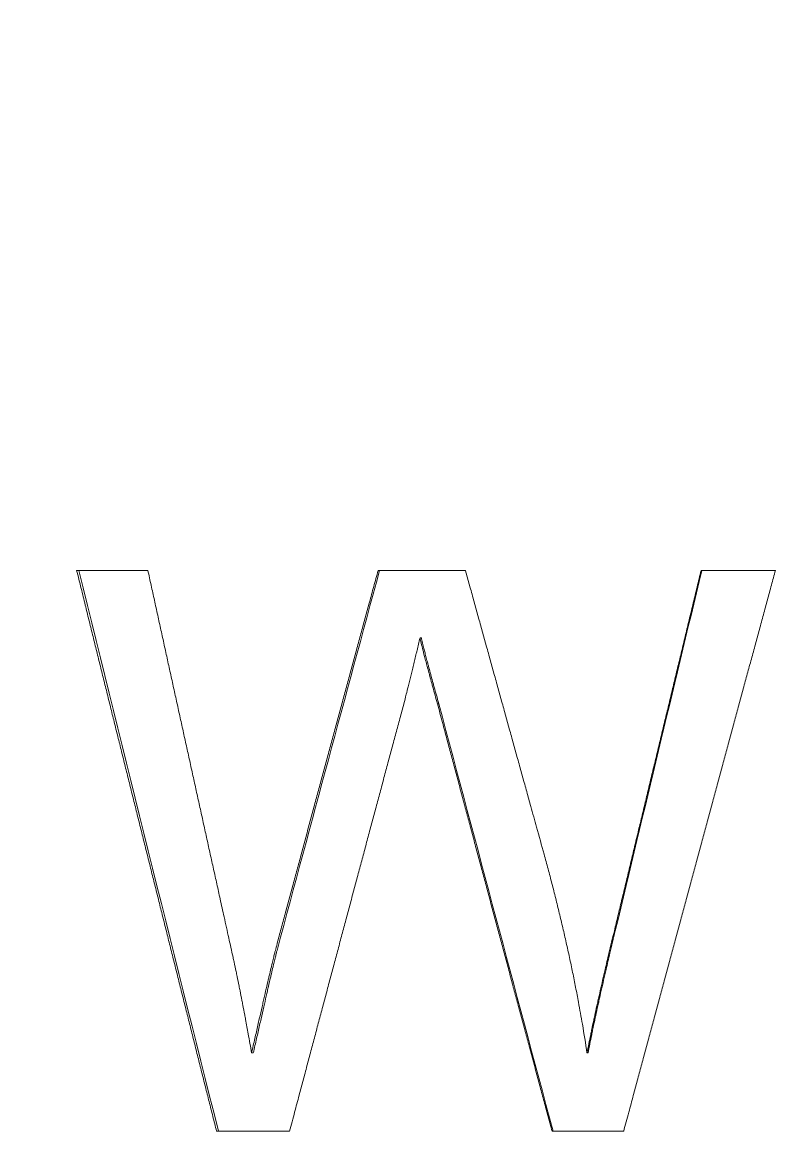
# Model space of a CAD drawing. Header units: inches. Extents: x 167594 to 181104, y -107705 to -91681.
# Drawn here: x 169192.81 to 169225.72, y -105114.54 to -105065.59 of the extents above; entities that cross this region are included whole.
import ezdxf

# ---------------------------------------------------------------- set-up
doc = ezdxf.new("R2010")
doc.units = ezdxf.units.IN
doc.header["$MEASUREMENT"] = 0
doc.layers.add('wsd-Pl.CHW.Equipment', color=156, linetype='Continuous', lineweight=18)

# ---------------------------------------------------------------- blocks, each defined once
blk = doc.blocks.new('*U133')
at = {"color": 0, "linetype": 'ByBlock', "lineweight": -2}
blk.add_wipeout([(-42.862, 0), (42.862, 0), (42.862, -4.191), (47.031, -5.769), (52.268, -7.994), (57.551, -10.527), (63.072, -13.508), (68.494, -16.793), (72.788, -19.668), (78.172, -23.649), (81.951, -26.719), (85.915, -30.21), (89.714, -33.848), (93.029, -37.284), (96.454, -41.122), (99.293, -44.557), (103.011, -49.458), (106.182, -54.34), (107.571, -56.863), (109.082, -59.992), (110.278, -62.861), (111.408, -66.047), (112.487, -69.804), (113.444, -74.334), (113.918, -77.668), (114.185, -80.714), (114.277, -82.74), (114.3, -84.414), (114.3, -1112.688), (115.888, -1112.688), (115.888, -1218.311), (-115.888, -1218.311), (-115.888, -1112.688), (-114.3, -1112.688), (-114.3, -84.414), (-114.207, -81.076), (-114.038, -78.82), (-113.64, -75.558), (-113.253, -73.274), (-112.805, -71.129), (-112.279, -69.004), (-111.692, -66.95), (-110.898, -64.537), (-109.743, -61.525), (-109.018, -59.848), (-107.931, -57.567), (-106.868, -55.551), (-106.051, -54.116), (-104.677, -51.892), (-103.011, -49.458), (-101.337, -47.19), (-100.179, -45.681), (-98.376, -43.42), (-96.527, -41.208), (-94.865, -39.302), (-93.194, -37.461), (-91.592, -35.762), (-89.444, -33.58), (-87.765, -31.944), (-85.894, -30.191), (-83.405, -27.966), (-81.516, -26.353), (-78.526, -23.926), (-75.807, -21.846), (-73.092, -19.881), (-70.422, -18.053), (-67.418, -16.111), (-64.147, -14.13), (-62.25, -13.042), (-59.487, -11.533), (-56.862, -10.18), (-54.366, -8.964), (-50.189, -7.077), (-47.385, -5.91), (-45.658, -5.23), (-43.862, -4.554), (-43.26, -4.334), (-42.862, -4.191)], dxfattribs=at)
at = {"color": 8, "linetype": 'ByBlock', "lineweight": 5}
for p, q in [((-38.756, -148.431), (-41.852, -148.431)), ((-24.952, -148.431), (-28.746, -148.431)), ((-11.475, -148.431), (-14.706, -148.431)), ((-26.865, -151.368), (-26.925, -151.368)), ((-26.108, -154.23), (-26.166, -154.23)), ((-34.172, -169.414), (-34.248, -169.414)), ((-19.623, -169.414), (-19.667, -169.414)), ((-35.769, -172.815), (-32.595, -172.815)), ((-21.184, -172.815), (-18.072, -172.815))]:
    blk.add_line(p, q, dxfattribs=at)
for points, knots in [([(-35.769, -172.815), (-35.823, -172.6), (-35.877, -172.386), (-35.932, -172.171), (-35.986, -171.956), (-36.04, -171.741), (-36.094, -171.526), (-36.121, -171.419), (-36.148, -171.312), (-36.175, -171.204), (-36.229, -170.989), (-36.283, -170.775), (-36.337, -170.56), (-36.364, -170.453), (-36.391, -170.345), (-36.418, -170.238), (-36.472, -170.023), (-36.526, -169.808), (-36.58, -169.593), (-36.607, -169.486), (-36.634, -169.379), (-36.661, -169.271), (-36.715, -169.056), (-36.769, -168.842), (-36.823, -168.627), (-36.85, -168.519), (-36.877, -168.412), (-36.904, -168.305), (-36.958, -168.09), (-37.011, -167.875), (-37.065, -167.66), (-37.092, -167.553), (-37.119, -167.445), (-37.146, -167.338), (-37.2, -167.123), (-37.254, -166.908), (-37.308, -166.694), (-37.335, -166.586), (-37.362, -166.479), (-37.389, -166.371), (-37.442, -166.157), (-37.496, -165.942), (-37.55, -165.727), (-37.577, -165.62), (-37.604, -165.512), (-37.631, -165.405), (-37.685, -165.19), (-37.738, -164.975), (-37.792, -164.76), (-37.819, -164.653), (-37.846, -164.546), (-37.873, -164.438), (-37.926, -164.223), (-37.98, -164.009), (-38.034, -163.794), (-38.061, -163.686), (-38.088, -163.579), (-38.115, -163.472), (-38.168, -163.257), (-38.222, -163.042), (-38.276, -162.827), (-38.302, -162.72), (-38.329, -162.612), (-38.356, -162.505), (-38.41, -162.29), (-38.463, -162.076), (-38.517, -161.861), (-38.544, -161.753), (-38.571, -161.646), (-38.598, -161.539), (-38.651, -161.324), (-38.705, -161.109), (-38.758, -160.894), (-38.785, -160.787), (-38.812, -160.679), (-38.839, -160.572), (-38.892, -160.357), (-38.946, -160.142), (-38.999, -159.928), (-39.026, -159.82), (-39.053, -159.713), (-39.08, -159.605), (-39.133, -159.391), (-39.187, -159.176), (-39.24, -158.961), (-39.267, -158.854), (-39.294, -158.746), (-39.321, -158.639), (-39.374, -158.424), (-39.428, -158.209), (-39.481, -157.994), (-39.508, -157.887), (-39.535, -157.78), (-39.561, -157.672), (-39.615, -157.457), (-39.668, -157.243), (-39.722, -157.028), (-39.748, -156.92), (-39.775, -156.813), (-39.802, -156.706), (-39.855, -156.491), (-39.908, -156.276), (-39.962, -156.061), (-39.989, -155.954), (-40.015, -155.846), (-40.042, -155.739), (-40.095, -155.524), (-40.149, -155.309), (-40.202, -155.095), (-40.229, -154.987), (-40.255, -154.88), (-40.282, -154.772), (-40.335, -154.558), (-40.389, -154.343), (-40.442, -154.128), (-40.468, -154.021), (-40.495, -153.913), (-40.522, -153.806), (-40.575, -153.591), (-40.628, -153.376), (-40.682, -153.162), (-40.708, -153.054), (-40.735, -152.947), (-40.761, -152.839), (-40.815, -152.625), (-40.868, -152.41), (-40.921, -152.195), (-40.948, -152.088), (-40.974, -151.98), (-41.001, -151.873), (-41.054, -151.658), (-41.107, -151.443), (-41.16, -151.228), (-41.187, -151.121), (-41.213, -151.014), (-41.24, -150.906), (-41.293, -150.691), (-41.346, -150.477), (-41.399, -150.262), (-41.426, -150.154), (-41.452, -150.047), (-41.479, -149.94), (-41.538, -149.7), (-41.597, -149.461), (-41.656, -149.222), (-41.721, -148.958), (-41.787, -148.695), (-41.852, -148.431)], [0, 0, 0, 0, 0.066667, 0.066667, 0.066667, 0.133333, 0.133333, 0.133333, 0.166667, 0.166667, 0.166667, 0.233333, 0.233333, 0.233333, 0.266667, 0.266667, 0.266667, 0.333333, 0.333333, 0.333333, 0.366667, 0.366667, 0.366667, 0.433333, 0.433333, 0.433333, 0.466667, 0.466667, 0.466667, 0.533333, 0.533333, 0.533333, 0.566667, 0.566667, 0.566667, 0.633333, 0.633333, 0.633333, 0.666667, 0.666667, 0.666667, 0.733333, 0.733333, 0.733333, 0.766667, 0.766667, 0.766667, 0.833333, 0.833333, 0.833333, 0.866667, 0.866667, 0.866667, 0.933333, 0.933333, 0.933333, 0.966667, 0.966667, 0.966667, 1.033333, 1.033333, 1.033333, 1.066667, 1.066667, 1.066667, 1.133333, 1.133333, 1.133333, 1.166667, 1.166667, 1.166667, 1.233333, 1.233333, 1.233333, 1.266667, 1.266667, 1.266667, 1.333333, 1.333333, 1.333333, 1.366667, 1.366667, 1.366667, 1.433333, 1.433333, 1.433333, 1.466667, 1.466667, 1.466667, 1.533333, 1.533333, 1.533333, 1.566667, 1.566667, 1.566667, 1.633333, 1.633333, 1.633333, 1.666667, 1.666667, 1.666667, 1.733333, 1.733333, 1.733333, 1.766667, 1.766667, 1.766667, 1.833333, 1.833333, 1.833333, 1.866667, 1.866667, 1.866667, 1.933333, 1.933333, 1.933333, 1.966667, 1.966667, 1.966667, 2.033333, 2.033333, 2.033333, 2.066667, 2.066667, 2.066667, 2.133333, 2.133333, 2.133333, 2.166667, 2.166667, 2.166667, 2.233333, 2.233333, 2.233333, 2.266667, 2.266667, 2.266667, 2.333333, 2.333333, 2.333333, 2.366667, 2.366667, 2.366667, 2.440906, 2.440906, 2.440906, 2.522718, 2.522718, 2.522718, 2.522718]), ([(-38.756, -148.431), (-38.709, -148.648), (-38.661, -148.864), (-38.614, -149.081), (-38.567, -149.297), (-38.519, -149.513), (-38.472, -149.73), (-38.448, -149.838), (-38.424, -149.946), (-38.401, -150.055), (-38.353, -150.271), (-38.306, -150.487), (-38.258, -150.704), (-38.235, -150.812), (-38.211, -150.92), (-38.187, -151.029), (-38.14, -151.245), (-38.092, -151.461), (-38.045, -151.678), (-38.021, -151.786), (-37.997, -151.894), (-37.974, -152.003), (-37.926, -152.219), (-37.879, -152.435), (-37.831, -152.652), (-37.807, -152.76), (-37.784, -152.868), (-37.76, -152.977), (-37.712, -153.193), (-37.665, -153.41), (-37.617, -153.626), (-37.594, -153.734), (-37.57, -153.842), (-37.546, -153.951), (-37.499, -154.167), (-37.451, -154.384), (-37.403, -154.6), (-37.38, -154.708), (-37.356, -154.816), (-37.332, -154.925), (-37.284, -155.141), (-37.237, -155.358), (-37.189, -155.574), (-37.166, -155.682), (-37.142, -155.79), (-37.118, -155.899), (-37.07, -156.115), (-37.023, -156.332), (-36.975, -156.548), (-36.951, -156.656), (-36.927, -156.764), (-36.904, -156.873), (-36.856, -157.089), (-36.808, -157.306), (-36.761, -157.522), (-36.737, -157.63), (-36.713, -157.738), (-36.689, -157.847), (-36.641, -158.063), (-36.594, -158.28), (-36.546, -158.496), (-36.522, -158.604), (-36.498, -158.712), (-36.475, -158.821), (-36.427, -159.037), (-36.379, -159.254), (-36.331, -159.47), (-36.308, -159.578), (-36.284, -159.686), (-36.26, -159.795), (-36.212, -160.011), (-36.164, -160.228), (-36.117, -160.444), (-36.093, -160.552), (-36.069, -160.66), (-36.045, -160.769), (-35.997, -160.985), (-35.949, -161.202), (-35.902, -161.418), (-35.878, -161.526), (-35.854, -161.634), (-35.83, -161.743), (-35.782, -161.959), (-35.734, -162.176), (-35.686, -162.392), (-35.663, -162.5), (-35.639, -162.608), (-35.615, -162.717), (-35.557, -162.978), (-35.499, -163.238), (-35.442, -163.499), (-35.374, -163.804), (-35.307, -164.109), (-35.239, -164.415)], [0, 0, 0, 0, 0.066667, 0.066667, 0.066667, 0.133333, 0.133333, 0.133333, 0.166667, 0.166667, 0.166667, 0.233333, 0.233333, 0.233333, 0.266667, 0.266667, 0.266667, 0.333333, 0.333333, 0.333333, 0.366667, 0.366667, 0.366667, 0.433333, 0.433333, 0.433333, 0.466667, 0.466667, 0.466667, 0.533333, 0.533333, 0.533333, 0.566667, 0.566667, 0.566667, 0.633333, 0.633333, 0.633333, 0.666667, 0.666667, 0.666667, 0.733333, 0.733333, 0.733333, 0.766667, 0.766667, 0.766667, 0.833333, 0.833333, 0.833333, 0.866667, 0.866667, 0.866667, 0.933333, 0.933333, 0.933333, 0.966667, 0.966667, 0.966667, 1.033333, 1.033333, 1.033333, 1.066667, 1.066667, 1.066667, 1.133333, 1.133333, 1.133333, 1.166667, 1.166667, 1.166667, 1.233333, 1.233333, 1.233333, 1.266667, 1.266667, 1.266667, 1.333333, 1.333333, 1.333333, 1.366667, 1.366667, 1.366667, 1.433333, 1.433333, 1.433333, 1.466667, 1.466667, 1.466667, 1.546998, 1.546998, 1.546998, 1.640994, 1.640994, 1.640994, 1.640994]), ([(-33.2, -164.898), (-33.143, -164.684), (-33.085, -164.47), (-33.027, -164.256), (-32.97, -164.042), (-32.912, -163.828), (-32.855, -163.614), (-32.826, -163.507), (-32.797, -163.4), (-32.768, -163.293), (-32.711, -163.079), (-32.653, -162.866), (-32.595, -162.652), (-32.567, -162.545), (-32.538, -162.438), (-32.509, -162.331), (-32.451, -162.117), (-32.394, -161.903), (-32.336, -161.689), (-32.307, -161.582), (-32.278, -161.475), (-32.25, -161.368), (-32.192, -161.154), (-32.134, -160.94), (-32.076, -160.726), (-32.048, -160.619), (-32.019, -160.512), (-31.99, -160.405), (-31.932, -160.191), (-31.874, -159.977), (-31.817, -159.763), (-31.788, -159.656), (-31.759, -159.55), (-31.73, -159.443), (-31.672, -159.229), (-31.615, -159.015), (-31.557, -158.801), (-31.528, -158.694), (-31.499, -158.587), (-31.47, -158.48), (-31.412, -158.266), (-31.354, -158.052), (-31.297, -157.838), (-31.268, -157.731), (-31.239, -157.624), (-31.21, -157.517), (-31.152, -157.303), (-31.094, -157.089), (-31.036, -156.875), (-31.007, -156.768), (-30.978, -156.661), (-30.949, -156.554), (-30.892, -156.341), (-30.834, -156.127), (-30.776, -155.913), (-30.747, -155.806), (-30.718, -155.699), (-30.689, -155.592), (-30.631, -155.378), (-30.573, -155.164), (-30.515, -154.95), (-30.486, -154.843), (-30.457, -154.736), (-30.428, -154.629), (-30.37, -154.415), (-30.312, -154.201), (-30.254, -153.987), (-30.225, -153.88), (-30.196, -153.773), (-30.167, -153.666), (-30.109, -153.452), (-30.051, -153.238), (-29.993, -153.025), (-29.964, -152.918), (-29.935, -152.811), (-29.906, -152.704), (-29.848, -152.49), (-29.79, -152.276), (-29.732, -152.062), (-29.703, -151.955), (-29.674, -151.848), (-29.645, -151.741), (-29.587, -151.527), (-29.529, -151.313), (-29.471, -151.099), (-29.442, -150.992), (-29.413, -150.885), (-29.384, -150.778), (-29.326, -150.564), (-29.267, -150.35), (-29.209, -150.136), (-29.18, -150.029), (-29.151, -149.922), (-29.122, -149.816), (-29.061, -149.59), (-29, -149.365), (-28.939, -149.14), (-28.874, -148.904), (-28.81, -148.668), (-28.746, -148.431)], [0, 0, 0, 0, 0.066667, 0.066667, 0.066667, 0.133333, 0.133333, 0.133333, 0.166667, 0.166667, 0.166667, 0.233333, 0.233333, 0.233333, 0.266667, 0.266667, 0.266667, 0.333333, 0.333333, 0.333333, 0.366667, 0.366667, 0.366667, 0.433333, 0.433333, 0.433333, 0.466667, 0.466667, 0.466667, 0.533333, 0.533333, 0.533333, 0.566667, 0.566667, 0.566667, 0.633333, 0.633333, 0.633333, 0.666667, 0.666667, 0.666667, 0.733333, 0.733333, 0.733333, 0.766667, 0.766667, 0.766667, 0.833333, 0.833333, 0.833333, 0.866667, 0.866667, 0.866667, 0.933333, 0.933333, 0.933333, 0.966667, 0.966667, 0.966667, 1.033333, 1.033333, 1.033333, 1.066667, 1.066667, 1.066667, 1.133333, 1.133333, 1.133333, 1.166667, 1.166667, 1.166667, 1.233333, 1.233333, 1.233333, 1.266667, 1.266667, 1.266667, 1.333333, 1.333333, 1.333333, 1.366667, 1.366667, 1.366667, 1.433333, 1.433333, 1.433333, 1.466667, 1.466667, 1.466667, 1.533333, 1.533333, 1.533333, 1.566667, 1.566667, 1.566667, 1.636819, 1.636819, 1.636819, 1.710457, 1.710457, 1.710457, 1.710457]), ([(-24.952, -148.431), (-24.893, -148.645), (-24.834, -148.859), (-24.775, -149.073), (-24.716, -149.287), (-24.657, -149.5), (-24.598, -149.714), (-24.568, -149.821), (-24.539, -149.928), (-24.509, -150.035), (-24.45, -150.249), (-24.391, -150.463), (-24.332, -150.676), (-24.302, -150.783), (-24.272, -150.89), (-24.243, -150.997), (-24.184, -151.211), (-24.125, -151.425), (-24.065, -151.639), (-24.036, -151.745), (-24.006, -151.852), (-23.977, -151.959), (-23.917, -152.173), (-23.858, -152.387), (-23.799, -152.601), (-23.769, -152.708), (-23.74, -152.814), (-23.71, -152.921), (-23.651, -153.135), (-23.592, -153.349), (-23.532, -153.563), (-23.503, -153.67), (-23.473, -153.777), (-23.444, -153.884), (-23.384, -154.097), (-23.325, -154.311), (-23.266, -154.525), (-23.236, -154.632), (-23.207, -154.739), (-23.177, -154.846), (-23.118, -155.06), (-23.058, -155.273), (-22.999, -155.487), (-22.969, -155.594), (-22.94, -155.701), (-22.91, -155.808), (-22.851, -156.022), (-22.791, -156.236), (-22.732, -156.449), (-22.702, -156.556), (-22.673, -156.663), (-22.643, -156.77), (-22.584, -156.984), (-22.524, -157.198), (-22.465, -157.412), (-22.435, -157.518), (-22.406, -157.625), (-22.376, -157.732), (-22.317, -157.946), (-22.257, -158.16), (-22.198, -158.374), (-22.168, -158.481), (-22.138, -158.588), (-22.109, -158.694), (-22.025, -158.997), (-21.941, -159.299), (-21.857, -159.601), (-21.748, -159.991), (-21.64, -160.382), (-21.531, -160.772)], [0, 0, 0, 0, 0.066667, 0.066667, 0.066667, 0.133333, 0.133333, 0.133333, 0.166667, 0.166667, 0.166667, 0.233333, 0.233333, 0.233333, 0.266667, 0.266667, 0.266667, 0.333333, 0.333333, 0.333333, 0.366667, 0.366667, 0.366667, 0.433333, 0.433333, 0.433333, 0.466667, 0.466667, 0.466667, 0.533333, 0.533333, 0.533333, 0.566667, 0.566667, 0.566667, 0.633333, 0.633333, 0.633333, 0.666667, 0.666667, 0.666667, 0.733333, 0.733333, 0.733333, 0.766667, 0.766667, 0.766667, 0.833333, 0.833333, 0.833333, 0.866667, 0.866667, 0.866667, 0.933333, 0.933333, 0.933333, 0.966667, 0.966667, 0.966667, 1.033333, 1.033333, 1.033333, 1.066667, 1.066667, 1.066667, 1.16086, 1.16086, 1.16086, 1.282579, 1.282579, 1.282579, 1.282579]), ([(-18.476, -164.099), (-18.424, -163.883), (-18.372, -163.667), (-18.32, -163.451), (-18.268, -163.235), (-18.217, -163.019), (-18.165, -162.803), (-18.139, -162.695), (-18.113, -162.587), (-18.087, -162.479), (-18.035, -162.263), (-17.983, -162.047), (-17.931, -161.831), (-17.905, -161.723), (-17.879, -161.616), (-17.854, -161.508), (-17.802, -161.292), (-17.75, -161.076), (-17.698, -160.86), (-17.672, -160.752), (-17.646, -160.644), (-17.62, -160.536), (-17.568, -160.32), (-17.516, -160.104), (-17.464, -159.888), (-17.439, -159.78), (-17.413, -159.672), (-17.387, -159.564), (-17.335, -159.348), (-17.283, -159.132), (-17.231, -158.916), (-17.205, -158.808), (-17.179, -158.7), (-17.153, -158.593), (-17.101, -158.377), (-17.049, -158.161), (-16.997, -157.945), (-16.971, -157.837), (-16.945, -157.729), (-16.919, -157.621), (-16.867, -157.405), (-16.816, -157.189), (-16.764, -156.973), (-16.738, -156.865), (-16.712, -156.757), (-16.686, -156.649), (-16.634, -156.433), (-16.582, -156.217), (-16.53, -156.001), (-16.504, -155.893), (-16.478, -155.785), (-16.452, -155.677), (-16.4, -155.462), (-16.348, -155.246), (-16.296, -155.03), (-16.27, -154.922), (-16.244, -154.814), (-16.218, -154.706), (-16.166, -154.49), (-16.114, -154.274), (-16.062, -154.058), (-16.036, -153.95), (-16.01, -153.842), (-15.984, -153.734), (-15.932, -153.518), (-15.88, -153.302), (-15.828, -153.086), (-15.802, -152.978), (-15.776, -152.87), (-15.75, -152.762), (-15.698, -152.546), (-15.646, -152.331), (-15.594, -152.115), (-15.568, -152.007), (-15.542, -151.899), (-15.516, -151.791), (-15.464, -151.575), (-15.412, -151.359), (-15.36, -151.143), (-15.334, -151.035), (-15.308, -150.927), (-15.282, -150.819), (-15.23, -150.603), (-15.178, -150.387), (-15.126, -150.171), (-15.1, -150.063), (-15.074, -149.955), (-15.048, -149.847), (-14.992, -149.618), (-14.937, -149.389), (-14.882, -149.159), (-14.823, -148.917), (-14.765, -148.674), (-14.706, -148.431)], [0, 0, 0, 0, 0.066667, 0.066667, 0.066667, 0.133333, 0.133333, 0.133333, 0.166667, 0.166667, 0.166667, 0.233333, 0.233333, 0.233333, 0.266667, 0.266667, 0.266667, 0.333333, 0.333333, 0.333333, 0.366667, 0.366667, 0.366667, 0.433333, 0.433333, 0.433333, 0.466667, 0.466667, 0.466667, 0.533333, 0.533333, 0.533333, 0.566667, 0.566667, 0.566667, 0.633333, 0.633333, 0.633333, 0.666667, 0.666667, 0.666667, 0.733333, 0.733333, 0.733333, 0.766667, 0.766667, 0.766667, 0.833333, 0.833333, 0.833333, 0.866667, 0.866667, 0.866667, 0.933333, 0.933333, 0.933333, 0.966667, 0.966667, 0.966667, 1.033333, 1.033333, 1.033333, 1.066667, 1.066667, 1.066667, 1.133333, 1.133333, 1.133333, 1.166667, 1.166667, 1.166667, 1.233333, 1.233333, 1.233333, 1.266667, 1.266667, 1.266667, 1.333333, 1.333333, 1.333333, 1.366667, 1.366667, 1.366667, 1.433333, 1.433333, 1.433333, 1.466667, 1.466667, 1.466667, 1.537469, 1.537469, 1.537469, 1.612407, 1.612407, 1.612407, 1.612407]), ([(-11.475, -148.431), (-11.533, -148.646), (-11.592, -148.86), (-11.65, -149.074), (-11.708, -149.289), (-11.766, -149.503), (-11.824, -149.718), (-11.854, -149.825), (-11.883, -149.932), (-11.912, -150.039), (-11.97, -150.254), (-12.028, -150.468), (-12.086, -150.682), (-12.115, -150.789), (-12.144, -150.897), (-12.173, -151.004), (-12.232, -151.218), (-12.29, -151.433), (-12.348, -151.647), (-12.377, -151.754), (-12.406, -151.861), (-12.435, -151.969), (-12.493, -152.183), (-12.551, -152.397), (-12.61, -152.612), (-12.639, -152.719), (-12.668, -152.826), (-12.697, -152.933), (-12.755, -153.148), (-12.813, -153.362), (-12.871, -153.576), (-12.9, -153.684), (-12.929, -153.791), (-12.958, -153.898), (-13.017, -154.112), (-13.075, -154.327), (-13.133, -154.541), (-13.162, -154.648), (-13.191, -154.756), (-13.22, -154.863), (-13.278, -155.077), (-13.336, -155.292), (-13.394, -155.506), (-13.423, -155.613), (-13.452, -155.72), (-13.481, -155.828), (-13.539, -156.042), (-13.598, -156.256), (-13.656, -156.471), (-13.685, -156.578), (-13.714, -156.685), (-13.743, -156.792), (-13.801, -157.007), (-13.859, -157.221), (-13.917, -157.435), (-13.946, -157.543), (-13.975, -157.65), (-14.004, -157.757), (-14.062, -157.971), (-14.12, -158.186), (-14.178, -158.4), (-14.207, -158.507), (-14.236, -158.615), (-14.265, -158.722), (-14.323, -158.936), (-14.381, -159.15), (-14.439, -159.365), (-14.468, -159.472), (-14.497, -159.579), (-14.526, -159.686), (-14.584, -159.901), (-14.642, -160.115), (-14.7, -160.33), (-14.729, -160.437), (-14.758, -160.544), (-14.787, -160.651), (-14.845, -160.866), (-14.903, -161.08), (-14.961, -161.294), (-14.99, -161.401), (-15.019, -161.509), (-15.048, -161.616), (-15.106, -161.83), (-15.164, -162.045), (-15.222, -162.259), (-15.251, -162.366), (-15.28, -162.473), (-15.309, -162.581), (-15.367, -162.795), (-15.425, -163.009), (-15.483, -163.224), (-15.512, -163.331), (-15.541, -163.438), (-15.57, -163.545), (-15.628, -163.76), (-15.686, -163.974), (-15.744, -164.188), (-15.773, -164.296), (-15.802, -164.403), (-15.831, -164.51), (-15.889, -164.724), (-15.947, -164.939), (-16.005, -165.153), (-16.034, -165.26), (-16.063, -165.368), (-16.092, -165.475), (-16.15, -165.689), (-16.207, -165.904), (-16.265, -166.118), (-16.294, -166.225), (-16.323, -166.332), (-16.352, -166.44), (-16.41, -166.654), (-16.468, -166.868), (-16.526, -167.083), (-16.555, -167.19), (-16.584, -167.297), (-16.613, -167.404), (-16.671, -167.619), (-16.728, -167.833), (-16.786, -168.047), (-16.815, -168.155), (-16.844, -168.262), (-16.873, -168.369), (-16.931, -168.583), (-16.989, -168.798), (-17.047, -169.012), (-17.076, -169.119), (-17.104, -169.227), (-17.133, -169.334), (-17.191, -169.548), (-17.249, -169.762), (-17.307, -169.977), (-17.336, -170.084), (-17.365, -170.191), (-17.394, -170.298), (-17.451, -170.513), (-17.509, -170.727), (-17.567, -170.942), (-17.596, -171.049), (-17.625, -171.156), (-17.654, -171.263), (-17.719, -171.507), (-17.785, -171.751), (-17.851, -171.995), (-17.925, -172.268), (-17.998, -172.542), (-18.072, -172.815)], [0, 0, 0, 0, 0.066667, 0.066667, 0.066667, 0.133333, 0.133333, 0.133333, 0.166667, 0.166667, 0.166667, 0.233333, 0.233333, 0.233333, 0.266667, 0.266667, 0.266667, 0.333333, 0.333333, 0.333333, 0.366667, 0.366667, 0.366667, 0.433333, 0.433333, 0.433333, 0.466667, 0.466667, 0.466667, 0.533333, 0.533333, 0.533333, 0.566667, 0.566667, 0.566667, 0.633333, 0.633333, 0.633333, 0.666667, 0.666667, 0.666667, 0.733333, 0.733333, 0.733333, 0.766667, 0.766667, 0.766667, 0.833333, 0.833333, 0.833333, 0.866667, 0.866667, 0.866667, 0.933333, 0.933333, 0.933333, 0.966667, 0.966667, 0.966667, 1.033333, 1.033333, 1.033333, 1.066667, 1.066667, 1.066667, 1.133333, 1.133333, 1.133333, 1.166667, 1.166667, 1.166667, 1.233333, 1.233333, 1.233333, 1.266667, 1.266667, 1.266667, 1.333333, 1.333333, 1.333333, 1.366667, 1.366667, 1.366667, 1.433333, 1.433333, 1.433333, 1.466667, 1.466667, 1.466667, 1.533333, 1.533333, 1.533333, 1.566667, 1.566667, 1.566667, 1.633333, 1.633333, 1.633333, 1.666667, 1.666667, 1.666667, 1.733333, 1.733333, 1.733333, 1.766667, 1.766667, 1.766667, 1.833333, 1.833333, 1.833333, 1.866667, 1.866667, 1.866667, 1.933333, 1.933333, 1.933333, 1.966667, 1.966667, 1.966667, 2.033333, 2.033333, 2.033333, 2.066667, 2.066667, 2.066667, 2.133333, 2.133333, 2.133333, 2.166667, 2.166667, 2.166667, 2.233333, 2.233333, 2.233333, 2.266667, 2.266667, 2.266667, 2.333333, 2.333333, 2.333333, 2.366667, 2.366667, 2.366667, 2.442516, 2.442516, 2.442516, 2.527547, 2.527547, 2.527547, 2.527547]), ([(-26.925, -151.368), (-26.947, -151.461), (-26.969, -151.552), (-26.991, -151.643), (-27.012, -151.734), (-27.034, -151.823), (-27.055, -151.912), (-27.066, -151.956), (-27.076, -152), (-27.087, -152.044), (-27.108, -152.131), (-27.129, -152.217), (-27.149, -152.302), (-27.16, -152.345), (-27.17, -152.387), (-27.18, -152.429), (-27.2, -152.513), (-27.221, -152.596), (-27.241, -152.678), (-27.251, -152.719), (-27.26, -152.759), (-27.27, -152.8), (-27.29, -152.88), (-27.31, -152.96), (-27.329, -153.038), (-27.339, -153.077), (-27.348, -153.116), (-27.358, -153.155), (-27.377, -153.232), (-27.396, -153.308), (-27.415, -153.383), (-27.424, -153.421), (-27.433, -153.458), (-27.443, -153.495), (-27.47, -153.606), (-27.498, -153.714), (-27.524, -153.82), (-27.56, -153.961), (-27.595, -154.098), (-27.629, -154.23)], [0, 0, 0, 0, 0.083333, 0.083333, 0.083333, 0.166667, 0.166667, 0.166667, 0.208333, 0.208333, 0.208333, 0.291667, 0.291667, 0.291667, 0.333333, 0.333333, 0.333333, 0.416667, 0.416667, 0.416667, 0.458333, 0.458333, 0.458333, 0.541667, 0.541667, 0.541667, 0.583333, 0.583333, 0.583333, 0.666667, 0.666667, 0.666667, 0.708333, 0.708333, 0.708333, 0.833333, 0.833333, 0.833333, 1, 1, 1, 1]), ([(-26.166, -154.23), (-26.202, -154.101), (-26.237, -153.976), (-26.271, -153.855), (-26.304, -153.734), (-26.337, -153.618), (-26.368, -153.505), (-26.384, -153.449), (-26.399, -153.394), (-26.414, -153.339), (-26.444, -153.231), (-26.472, -153.127), (-26.5, -153.026), (-26.513, -152.976), (-26.527, -152.927), (-26.54, -152.879), (-26.566, -152.783), (-26.591, -152.691), (-26.614, -152.604), (-26.626, -152.56), (-26.638, -152.517), (-26.649, -152.475), (-26.671, -152.391), (-26.692, -152.312), (-26.712, -152.237), (-26.722, -152.199), (-26.732, -152.162), (-26.741, -152.127), (-26.759, -152.055), (-26.777, -151.988), (-26.793, -151.925), (-26.825, -151.799), (-26.852, -151.69), (-26.874, -151.597), (-26.896, -151.504), (-26.913, -151.428), (-26.925, -151.368)], [0, 0, 0, 0, 0.083333, 0.083333, 0.083333, 0.166667, 0.166667, 0.166667, 0.208333, 0.208333, 0.208333, 0.291667, 0.291667, 0.291667, 0.333333, 0.333333, 0.333333, 0.416667, 0.416667, 0.416667, 0.458333, 0.458333, 0.458333, 0.541667, 0.541667, 0.541667, 0.583333, 0.583333, 0.583333, 0.666667, 0.666667, 0.666667, 0.833333, 0.833333, 0.833333, 1, 1, 1, 1]), ([(-26.108, -154.23), (-26.144, -154.101), (-26.179, -153.976), (-26.212, -153.855), (-26.246, -153.734), (-26.278, -153.618), (-26.309, -153.505), (-26.325, -153.449), (-26.34, -153.394), (-26.355, -153.339), (-26.385, -153.231), (-26.413, -153.127), (-26.441, -153.026), (-26.454, -152.976), (-26.468, -152.927), (-26.481, -152.879), (-26.507, -152.783), (-26.532, -152.691), (-26.555, -152.604), (-26.567, -152.56), (-26.578, -152.517), (-26.59, -152.475), (-26.612, -152.391), (-26.633, -152.312), (-26.653, -152.237), (-26.663, -152.199), (-26.672, -152.162), (-26.681, -152.127), (-26.7, -152.055), (-26.717, -151.988), (-26.733, -151.925), (-26.741, -151.894), (-26.749, -151.863), (-26.756, -151.834), (-26.778, -151.746), (-26.798, -151.667), (-26.814, -151.597), (-26.836, -151.504), (-26.853, -151.428), (-26.865, -151.368)], [0, 0, 0, 0, 0.083333, 0.083333, 0.083333, 0.166667, 0.166667, 0.166667, 0.208333, 0.208333, 0.208333, 0.291667, 0.291667, 0.291667, 0.333333, 0.333333, 0.333333, 0.416667, 0.416667, 0.416667, 0.458333, 0.458333, 0.458333, 0.541667, 0.541667, 0.541667, 0.583333, 0.583333, 0.583333, 0.666667, 0.666667, 0.666667, 0.708333, 0.708333, 0.708333, 0.833333, 0.833333, 0.833333, 1, 1, 1, 1]), ([(-27.629, -154.23), (-27.687, -154.444), (-27.744, -154.658), (-27.802, -154.872), (-27.859, -155.087), (-27.917, -155.301), (-27.974, -155.515), (-28.003, -155.622), (-28.032, -155.729), (-28.061, -155.836), (-28.118, -156.05), (-28.176, -156.264), (-28.233, -156.479), (-28.262, -156.586), (-28.291, -156.693), (-28.319, -156.8), (-28.377, -157.014), (-28.434, -157.228), (-28.492, -157.442), (-28.52, -157.549), (-28.549, -157.656), (-28.578, -157.763), (-28.635, -157.978), (-28.693, -158.192), (-28.75, -158.406), (-28.779, -158.513), (-28.808, -158.62), (-28.836, -158.727), (-28.894, -158.941), (-28.951, -159.156), (-29.008, -159.37), (-29.037, -159.477), (-29.066, -159.584), (-29.094, -159.691), (-29.152, -159.905), (-29.209, -160.119), (-29.267, -160.333), (-29.295, -160.44), (-29.324, -160.548), (-29.353, -160.655), (-29.41, -160.869), (-29.467, -161.083), (-29.525, -161.297), (-29.553, -161.404), (-29.582, -161.511), (-29.61, -161.618), (-29.668, -161.832), (-29.725, -162.047), (-29.782, -162.261), (-29.811, -162.368), (-29.84, -162.475), (-29.868, -162.582), (-29.925, -162.796), (-29.983, -163.01), (-30.04, -163.225), (-30.069, -163.332), (-30.097, -163.439), (-30.126, -163.546), (-30.183, -163.76), (-30.24, -163.974), (-30.297, -164.188), (-30.326, -164.295), (-30.355, -164.402), (-30.383, -164.509), (-30.44, -164.724), (-30.498, -164.938), (-30.555, -165.152), (-30.583, -165.259), (-30.612, -165.366), (-30.641, -165.473), (-30.698, -165.687), (-30.755, -165.901), (-30.812, -166.116), (-30.84, -166.223), (-30.869, -166.33), (-30.898, -166.437), (-30.955, -166.651), (-31.012, -166.865), (-31.069, -167.079), (-31.097, -167.186), (-31.126, -167.294), (-31.155, -167.401), (-31.212, -167.615), (-31.269, -167.829), (-31.326, -168.043), (-31.354, -168.15), (-31.383, -168.257), (-31.411, -168.364), (-31.468, -168.578), (-31.525, -168.793), (-31.582, -169.007), (-31.611, -169.114), (-31.639, -169.221), (-31.668, -169.328), (-31.725, -169.542), (-31.782, -169.756), (-31.839, -169.97), (-31.867, -170.078), (-31.896, -170.185), (-31.924, -170.292), (-31.981, -170.506), (-32.038, -170.72), (-32.095, -170.934), (-32.124, -171.041), (-32.152, -171.148), (-32.181, -171.255), (-32.246, -171.5), (-32.311, -171.745), (-32.376, -171.99), (-32.449, -172.265), (-32.522, -172.54), (-32.595, -172.815)], [0, 0, 0, 0, 0.066667, 0.066667, 0.066667, 0.133333, 0.133333, 0.133333, 0.166667, 0.166667, 0.166667, 0.233333, 0.233333, 0.233333, 0.266667, 0.266667, 0.266667, 0.333333, 0.333333, 0.333333, 0.366667, 0.366667, 0.366667, 0.433333, 0.433333, 0.433333, 0.466667, 0.466667, 0.466667, 0.533333, 0.533333, 0.533333, 0.566667, 0.566667, 0.566667, 0.633333, 0.633333, 0.633333, 0.666667, 0.666667, 0.666667, 0.733333, 0.733333, 0.733333, 0.766667, 0.766667, 0.766667, 0.833333, 0.833333, 0.833333, 0.866667, 0.866667, 0.866667, 0.933333, 0.933333, 0.933333, 0.966667, 0.966667, 0.966667, 1.033333, 1.033333, 1.033333, 1.066667, 1.066667, 1.066667, 1.133333, 1.133333, 1.133333, 1.166667, 1.166667, 1.166667, 1.233333, 1.233333, 1.233333, 1.266667, 1.266667, 1.266667, 1.333333, 1.333333, 1.333333, 1.366667, 1.366667, 1.366667, 1.433333, 1.433333, 1.433333, 1.466667, 1.466667, 1.466667, 1.533333, 1.533333, 1.533333, 1.566667, 1.566667, 1.566667, 1.633333, 1.633333, 1.633333, 1.666667, 1.666667, 1.666667, 1.733333, 1.733333, 1.733333, 1.766667, 1.766667, 1.766667, 1.84284, 1.84284, 1.84284, 1.928521, 1.928521, 1.928521, 1.928521]), ([(-21.184, -172.815), (-21.242, -172.601), (-21.3, -172.387), (-21.358, -172.172), (-21.415, -171.958), (-21.473, -171.744), (-21.531, -171.529), (-21.559, -171.422), (-21.588, -171.315), (-21.617, -171.208), (-21.675, -170.994), (-21.732, -170.779), (-21.79, -170.565), (-21.819, -170.458), (-21.848, -170.351), (-21.877, -170.243), (-21.934, -170.029), (-21.992, -169.815), (-22.049, -169.6), (-22.078, -169.493), (-22.107, -169.386), (-22.136, -169.279), (-22.194, -169.065), (-22.251, -168.85), (-22.309, -168.636), (-22.338, -168.529), (-22.366, -168.422), (-22.395, -168.314), (-22.453, -168.1), (-22.51, -167.886), (-22.568, -167.672), (-22.597, -167.564), (-22.625, -167.457), (-22.654, -167.35), (-22.712, -167.136), (-22.769, -166.921), (-22.827, -166.707), (-22.856, -166.6), (-22.884, -166.493), (-22.913, -166.386), (-22.971, -166.171), (-23.028, -165.957), (-23.086, -165.743), (-23.114, -165.635), (-23.143, -165.528), (-23.172, -165.421), (-23.229, -165.207), (-23.287, -164.992), (-23.344, -164.778), (-23.373, -164.671), (-23.402, -164.564), (-23.431, -164.457), (-23.488, -164.242), (-23.546, -164.028), (-23.603, -163.814), (-23.632, -163.707), (-23.661, -163.599), (-23.689, -163.492), (-23.747, -163.278), (-23.804, -163.064), (-23.862, -162.849), (-23.89, -162.742), (-23.919, -162.635), (-23.948, -162.528), (-24.005, -162.313), (-24.063, -162.099), (-24.12, -161.885), (-24.149, -161.778), (-24.177, -161.67), (-24.206, -161.563), (-24.263, -161.349), (-24.321, -161.135), (-24.378, -160.92), (-24.407, -160.813), (-24.436, -160.706), (-24.464, -160.599), (-24.522, -160.385), (-24.579, -160.17), (-24.636, -159.956), (-24.665, -159.849), (-24.694, -159.742), (-24.722, -159.634), (-24.78, -159.42), (-24.837, -159.206), (-24.894, -158.991), (-24.923, -158.884), (-24.952, -158.777), (-24.98, -158.67), (-25.038, -158.456), (-25.095, -158.241), (-25.152, -158.027), (-25.181, -157.92), (-25.209, -157.813), (-25.238, -157.706), (-25.295, -157.491), (-25.353, -157.277), (-25.41, -157.063), (-25.438, -156.955), (-25.467, -156.848), (-25.496, -156.741), (-25.553, -156.527), (-25.61, -156.312), (-25.667, -156.098), (-25.696, -155.991), (-25.725, -155.884), (-25.753, -155.777), (-25.818, -155.533), (-25.883, -155.29), (-25.948, -155.047), (-26.021, -154.774), (-26.093, -154.502), (-26.166, -154.23)], [0, 0, 0, 0, 0.066667, 0.066667, 0.066667, 0.133333, 0.133333, 0.133333, 0.166667, 0.166667, 0.166667, 0.233333, 0.233333, 0.233333, 0.266667, 0.266667, 0.266667, 0.333333, 0.333333, 0.333333, 0.366667, 0.366667, 0.366667, 0.433333, 0.433333, 0.433333, 0.466667, 0.466667, 0.466667, 0.533333, 0.533333, 0.533333, 0.566667, 0.566667, 0.566667, 0.633333, 0.633333, 0.633333, 0.666667, 0.666667, 0.666667, 0.733333, 0.733333, 0.733333, 0.766667, 0.766667, 0.766667, 0.833333, 0.833333, 0.833333, 0.866667, 0.866667, 0.866667, 0.933333, 0.933333, 0.933333, 0.966667, 0.966667, 0.966667, 1.033333, 1.033333, 1.033333, 1.066667, 1.066667, 1.066667, 1.133333, 1.133333, 1.133333, 1.166667, 1.166667, 1.166667, 1.233333, 1.233333, 1.233333, 1.266667, 1.266667, 1.266667, 1.333333, 1.333333, 1.333333, 1.366667, 1.366667, 1.366667, 1.433333, 1.433333, 1.433333, 1.466667, 1.466667, 1.466667, 1.533333, 1.533333, 1.533333, 1.566667, 1.566667, 1.566667, 1.633333, 1.633333, 1.633333, 1.666667, 1.666667, 1.666667, 1.733333, 1.733333, 1.733333, 1.766667, 1.766667, 1.766667, 1.842347, 1.842347, 1.842347, 1.92704, 1.92704, 1.92704, 1.92704]), ([(-21.531, -160.772), (-21.473, -160.986), (-21.415, -161.199), (-21.358, -161.411), (-21.301, -161.625), (-21.245, -161.838), (-21.191, -162.05), (-21.163, -162.157), (-21.136, -162.264), (-21.108, -162.37), (-21.054, -162.585), (-21, -162.799), (-20.948, -163.011), (-20.922, -163.119), (-20.895, -163.226), (-20.87, -163.332), (-20.817, -163.547), (-20.767, -163.762), (-20.717, -163.975), (-20.692, -164.083), (-20.667, -164.19), (-20.642, -164.297), (-20.593, -164.513), (-20.545, -164.728), (-20.498, -164.941), (-20.474, -165.049), (-20.45, -165.157), (-20.427, -165.264), (-20.381, -165.481), (-20.335, -165.696), (-20.291, -165.911), (-20.269, -166.019), (-20.247, -166.127), (-20.225, -166.234), (-20.182, -166.451), (-20.139, -166.667), (-20.098, -166.882), (-20.078, -166.991), (-20.057, -167.099), (-20.037, -167.207), (-19.977, -167.528), (-19.921, -167.847), (-19.867, -168.164), (-19.795, -168.585), (-19.728, -169.002), (-19.667, -169.414)], [0, 0, 0, 0, 0.069935, 0.069935, 0.069935, 0.140414, 0.140414, 0.140414, 0.175926, 0.175926, 0.175926, 0.247514, 0.247514, 0.247514, 0.283592, 0.283592, 0.283592, 0.356334, 0.356334, 0.356334, 0.392999, 0.392999, 0.392999, 0.46694, 0.46694, 0.46694, 0.504217, 0.504217, 0.504217, 0.579405, 0.579405, 0.579405, 0.617318, 0.617318, 0.617318, 0.693804, 0.693804, 0.693804, 0.732379, 0.732379, 0.732379, 0.847302, 0.847302, 0.847302, 1, 1, 1, 1]), ([(-35.239, -164.415), (-35.208, -164.554), (-35.177, -164.693), (-35.146, -164.833), (-35.115, -164.972), (-35.085, -165.111), (-35.055, -165.25), (-35.04, -165.32), (-35.025, -165.39), (-35.01, -165.459), (-34.98, -165.598), (-34.95, -165.738), (-34.921, -165.877), (-34.907, -165.946), (-34.892, -166.016), (-34.878, -166.085), (-34.849, -166.224), (-34.82, -166.363), (-34.792, -166.502), (-34.778, -166.572), (-34.764, -166.641), (-34.75, -166.711), (-34.722, -166.85), (-34.695, -166.988), (-34.667, -167.127), (-34.654, -167.197), (-34.64, -167.266), (-34.627, -167.336), (-34.6, -167.474), (-34.573, -167.613), (-34.547, -167.752), (-34.534, -167.821), (-34.521, -167.89), (-34.508, -167.96), (-34.469, -168.168), (-34.431, -168.376), (-34.394, -168.583), (-34.344, -168.861), (-34.295, -169.137), (-34.248, -169.414)], [0, 0, 0, 0, 0.083333, 0.083333, 0.083333, 0.166667, 0.166667, 0.166667, 0.208333, 0.208333, 0.208333, 0.291667, 0.291667, 0.291667, 0.333333, 0.333333, 0.333333, 0.416667, 0.416667, 0.416667, 0.458333, 0.458333, 0.458333, 0.541667, 0.541667, 0.541667, 0.583333, 0.583333, 0.583333, 0.666667, 0.666667, 0.666667, 0.708333, 0.708333, 0.708333, 0.833333, 0.833333, 0.833333, 1, 1, 1, 1]), ([(-19.667, -169.414), (-19.641, -169.285), (-19.615, -169.154), (-19.589, -169.022), (-19.562, -168.89), (-19.535, -168.756), (-19.507, -168.621), (-19.493, -168.554), (-19.478, -168.485), (-19.464, -168.417), (-19.435, -168.28), (-19.406, -168.142), (-19.376, -168.002), (-19.361, -167.932), (-19.346, -167.862), (-19.331, -167.791), (-19.3, -167.65), (-19.269, -167.507), (-19.238, -167.362), (-19.222, -167.29), (-19.206, -167.217), (-19.189, -167.144), (-19.157, -166.998), (-19.124, -166.85), (-19.09, -166.701), (-19.073, -166.626), (-19.056, -166.551), (-19.039, -166.476), (-19.005, -166.325), (-18.97, -166.173), (-18.934, -166.019), (-18.916, -165.942), (-18.898, -165.865), (-18.88, -165.787), (-18.826, -165.554), (-18.77, -165.318), (-18.713, -165.078), (-18.636, -164.757), (-18.557, -164.431), (-18.476, -164.099)], [0, 0, 0, 0, 0.083333, 0.083333, 0.083333, 0.166667, 0.166667, 0.166667, 0.208333, 0.208333, 0.208333, 0.291667, 0.291667, 0.291667, 0.333333, 0.333333, 0.333333, 0.416667, 0.416667, 0.416667, 0.458333, 0.458333, 0.458333, 0.541667, 0.541667, 0.541667, 0.583333, 0.583333, 0.583333, 0.666667, 0.666667, 0.666667, 0.708333, 0.708333, 0.708333, 0.833333, 0.833333, 0.833333, 1, 1, 1, 1]), ([(-19.623, -169.414), (-19.598, -169.285), (-19.572, -169.154), (-19.545, -169.022), (-19.518, -168.89), (-19.491, -168.756), (-19.463, -168.621), (-19.449, -168.554), (-19.435, -168.485), (-19.421, -168.417), (-19.392, -168.28), (-19.363, -168.142), (-19.333, -168.002), (-19.318, -167.932), (-19.303, -167.862), (-19.288, -167.791), (-19.258, -167.65), (-19.227, -167.507), (-19.195, -167.362), (-19.179, -167.29), (-19.163, -167.217), (-19.147, -167.144), (-19.114, -166.998), (-19.081, -166.85), (-19.048, -166.701), (-19.031, -166.626), (-19.014, -166.551), (-18.997, -166.476), (-18.962, -166.325), (-18.928, -166.173), (-18.892, -166.019), (-18.874, -165.942), (-18.856, -165.865), (-18.838, -165.787), (-18.784, -165.554), (-18.728, -165.318), (-18.671, -165.078), (-18.595, -164.757), (-18.516, -164.431), (-18.435, -164.099)], [0, 0, 0, 0, 0.083333, 0.083333, 0.083333, 0.166667, 0.166667, 0.166667, 0.208333, 0.208333, 0.208333, 0.291667, 0.291667, 0.291667, 0.333333, 0.333333, 0.333333, 0.416667, 0.416667, 0.416667, 0.458333, 0.458333, 0.458333, 0.541667, 0.541667, 0.541667, 0.583333, 0.583333, 0.583333, 0.666667, 0.666667, 0.666667, 0.708333, 0.708333, 0.708333, 0.833333, 0.833333, 0.833333, 1, 1, 1, 1]), ([(-34.248, -169.414), (-34.199, -169.198), (-34.152, -168.989), (-34.106, -168.788), (-34.06, -168.586), (-34.016, -168.392), (-33.974, -168.206), (-33.952, -168.112), (-33.932, -168.02), (-33.911, -167.931), (-33.87, -167.751), (-33.831, -167.579), (-33.793, -167.415), (-33.775, -167.333), (-33.756, -167.253), (-33.738, -167.175), (-33.702, -167.018), (-33.668, -166.87), (-33.636, -166.728), (-33.619, -166.658), (-33.604, -166.589), (-33.588, -166.523), (-33.557, -166.389), (-33.528, -166.264), (-33.501, -166.146), (-33.487, -166.087), (-33.474, -166.03), (-33.461, -165.975), (-33.435, -165.865), (-33.411, -165.762), (-33.388, -165.667), (-33.377, -165.62), (-33.366, -165.574), (-33.356, -165.531), (-33.335, -165.444), (-33.316, -165.364), (-33.299, -165.292), (-33.29, -165.257), (-33.282, -165.223), (-33.274, -165.191), (-33.258, -165.126), (-33.244, -165.07), (-33.232, -165.021), (-33.22, -164.972), (-33.209, -164.931), (-33.2, -164.898)], [0, 0, 0, 0, 0.082711, 0.082711, 0.082711, 0.165733, 0.165733, 0.165733, 0.207399, 0.207399, 0.207399, 0.290733, 0.290733, 0.290733, 0.332399, 0.332399, 0.332399, 0.415733, 0.415733, 0.415733, 0.457399, 0.457399, 0.457399, 0.540733, 0.540733, 0.540733, 0.582399, 0.582399, 0.582399, 0.665733, 0.665733, 0.665733, 0.707399, 0.707399, 0.707399, 0.790733, 0.790733, 0.790733, 0.832399, 0.832399, 0.832399, 0.916044, 0.916044, 0.916044, 1, 1, 1, 1]), ([(-34.172, -169.414), (-34.123, -169.198), (-34.076, -168.989), (-34.03, -168.788), (-33.985, -168.586), (-33.941, -168.392), (-33.898, -168.206), (-33.877, -168.112), (-33.856, -168.02), (-33.836, -167.931), (-33.795, -167.751), (-33.756, -167.579), (-33.718, -167.415), (-33.7, -167.333), (-33.681, -167.253), (-33.663, -167.175), (-33.628, -167.018), (-33.593, -166.87), (-33.561, -166.728), (-33.545, -166.658), (-33.529, -166.589), (-33.514, -166.523), (-33.483, -166.389), (-33.454, -166.264), (-33.426, -166.146), (-33.413, -166.087), (-33.399, -166.03), (-33.386, -165.975), (-33.361, -165.865), (-33.337, -165.762), (-33.314, -165.667), (-33.303, -165.62), (-33.292, -165.574), (-33.282, -165.531), (-33.261, -165.444), (-33.242, -165.364), (-33.225, -165.292), (-33.216, -165.257), (-33.208, -165.223), (-33.2, -165.191), (-33.185, -165.126), (-33.171, -165.07), (-33.158, -165.021), (-33.146, -164.972), (-33.135, -164.931), (-33.126, -164.898)], [0, 0, 0, 0, 0.082711, 0.082711, 0.082711, 0.165733, 0.165733, 0.165733, 0.207399, 0.207399, 0.207399, 0.290733, 0.290733, 0.290733, 0.332399, 0.332399, 0.332399, 0.415733, 0.415733, 0.415733, 0.457399, 0.457399, 0.457399, 0.540733, 0.540733, 0.540733, 0.582399, 0.582399, 0.582399, 0.665733, 0.665733, 0.665733, 0.707399, 0.707399, 0.707399, 0.790733, 0.790733, 0.790733, 0.832399, 0.832399, 0.832399, 0.916044, 0.916044, 0.916044, 1, 1, 1, 1])]:
    blk.add_open_spline(points, degree=3, knots=knots, dxfattribs=at)
for points in [[(-35.69, -172.815), (-37.733, -164.687), (-39.757, -156.559), (-41.759, -148.431)], [(-33.126, -164.898), (-31.653, -159.409), (-30.172, -153.92), (-28.682, -148.431)], [(-18.435, -164.099), (-17.184, -158.876), (-15.93, -153.654), (-14.674, -148.431)], [(-21.137, -172.815), (-22.802, -166.62), (-24.459, -160.425), (-26.108, -154.23)]]:
    blk.add_open_spline(points, degree=3, dxfattribs=at)
blk = doc.blocks.new('ddeeeffffff')
at = {"layer": 'wsd-Pl.CHW.Equipment', "color": 156}
blk.add_blockref('*U133', (432.221, 1218.311), dxfattribs=at)

msp = doc.modelspace()

# ---------------------------------------------------------------- block references
at = {"color": 0, "lineweight": -2}
msp.add_blockref('ddeeeffffff', (168804.797, -106159.286), dxfattribs=at)

doc.saveas('drawing.dxf')
